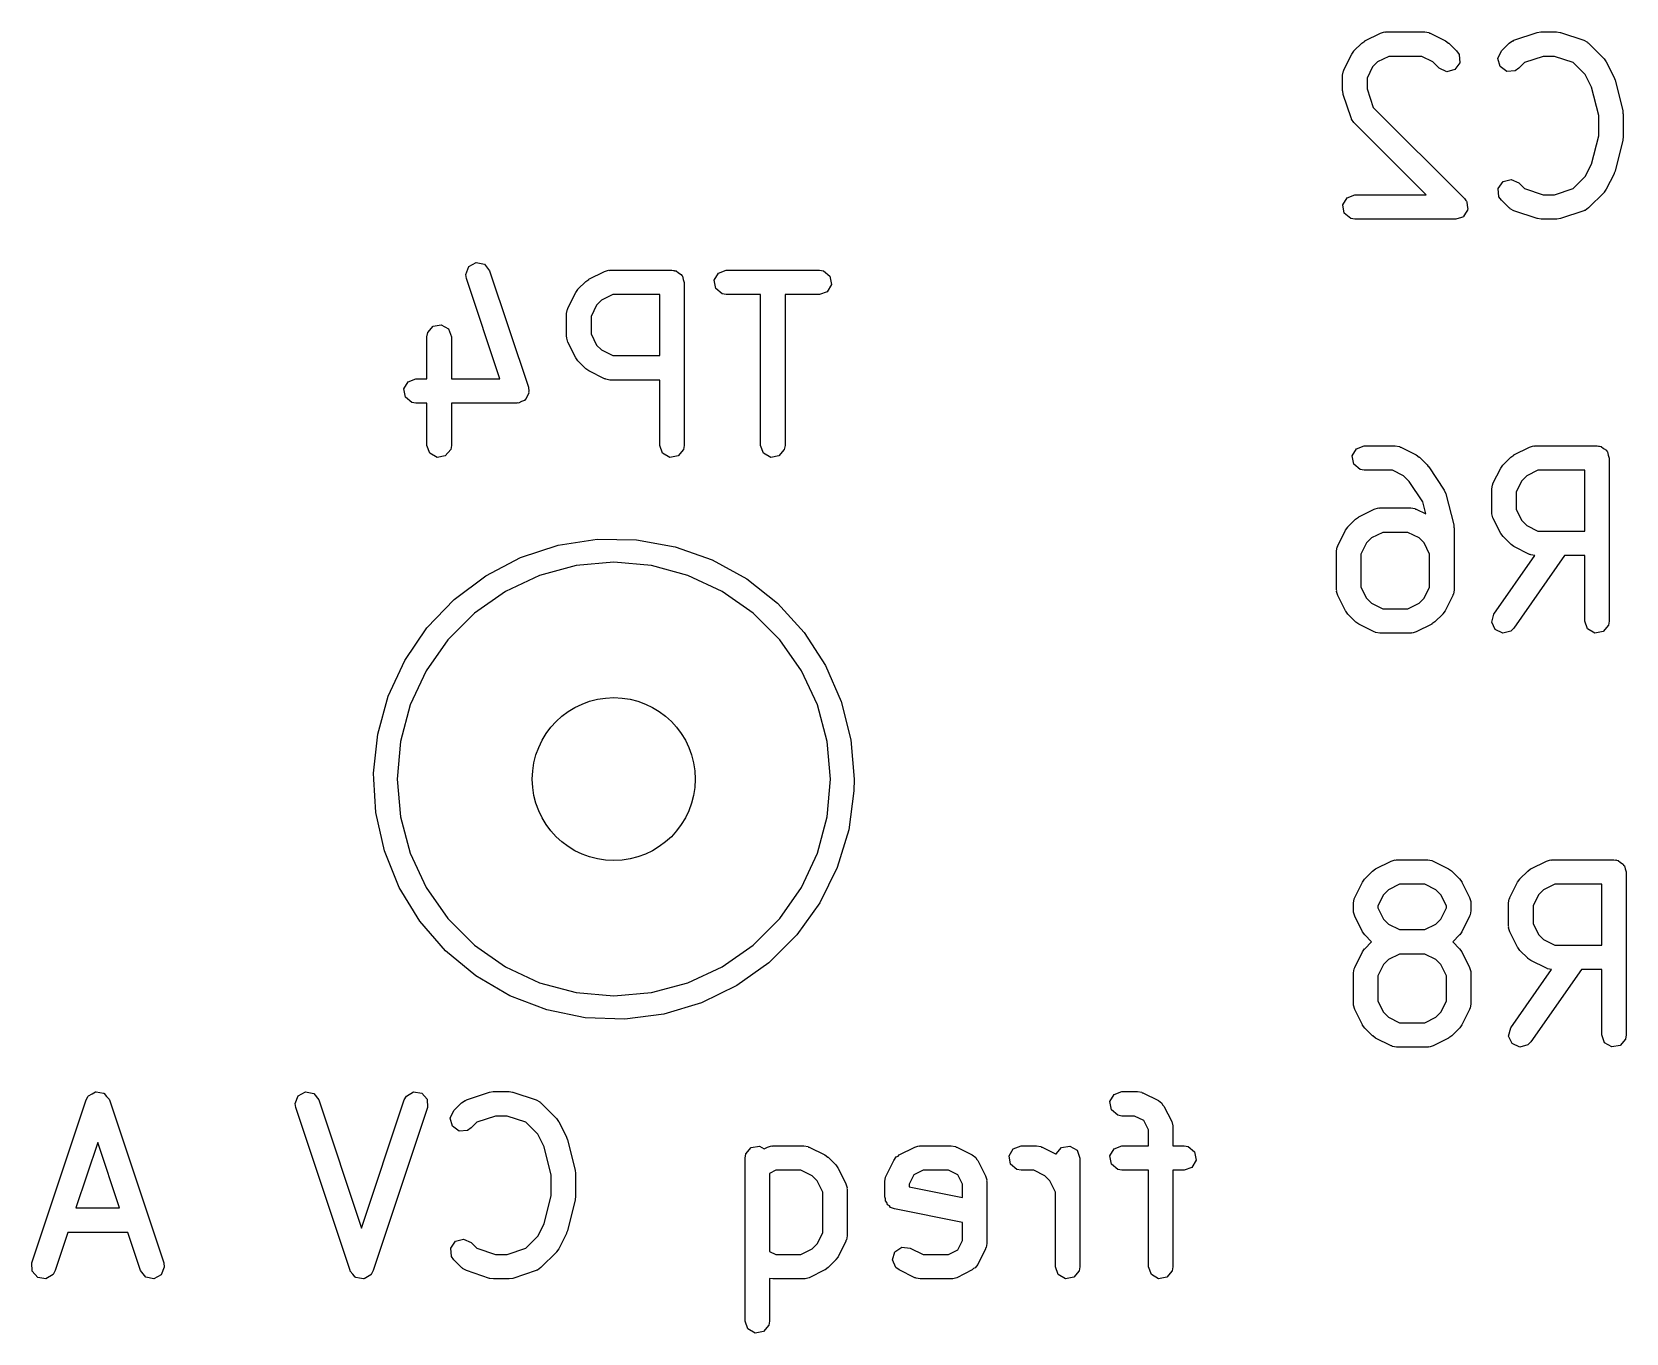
# Model space of a CAD drawing. Extents: x 62 to 228, y -146 to -46.
# Drawn here: x 86.6 to 96.38, y -54.83 to -46.85 of the extents above; entities that cross this region are included whole.
import ezdxf

# ---------------------------------------------------------------- set-up
doc = ezdxf.new("R2010")
doc.units = 0
doc.layers.add('BLACK', color=7, linetype='CONTINUOUS')

msp = doc.modelspace()

# ---------------------------------------------------------------- linework, layer by layer
at = {"layer": 'BLACK', "linetype": 'CONTINUOUS'}
for p, q in [((94.78, -46.9055), (94.8752, -46.8579)), ((94.8752, -46.8579), (94.9002, -46.8505)), ((94.9002, -46.8505), (94.9045, -46.8515)), ((94.9045, -46.8515), (94.9088, -46.85)), ((94.9088, -46.85), (95.1469, -46.85)), ((95.1469, -46.85), (95.1725, -46.8545)), ((95.1725, -46.8545), (95.1759, -46.8574)), ((95.1759, -46.8574), (95.1804, -46.8579)), ((95.1804, -46.8579), (95.2756, -46.9055)), ((95.6946, -46.9014), (95.8374, -46.8538)), ((95.8374, -46.8538), (95.8596, -46.8505)), ((95.8596, -46.8505), (95.8611, -46.85)), ((95.8611, -46.85), (95.9564, -46.85)), ((95.9564, -46.85), (95.9785, -46.8539)), ((95.9785, -46.8539), (95.9801, -46.8538)), ((95.9801, -46.8538), (96.123, -46.9014)), ((94.7129, -46.9672), (94.7605, -46.9196)), ((94.7605, -46.9196), (94.7789, -46.9067)), ((94.7789, -46.9067), (94.78, -46.9055)), ((95.2756, -46.9055), (95.2936, -46.9189)), ((95.2936, -46.9189), (95.2951, -46.9196)), ((95.2951, -46.9196), (95.3427, -46.9672)), ((95.6176, -46.9672), (95.6653, -46.9196)), ((95.6653, -46.9196), (95.6866, -46.9046)), ((95.6866, -46.9046), (95.6911, -46.9042)), ((95.6911, -46.9042), (95.6946, -46.9014)), ((96.123, -46.9014), (96.1459, -46.9139)), ((96.1459, -46.9139), (96.1482, -46.9177)), ((96.1482, -46.9177), (96.1523, -46.9196)), ((96.1523, -46.9196), (96.2475, -47.0148)), ((94.6512, -47.0819), (94.6988, -46.9867)), ((94.6988, -46.9867), (94.7122, -46.9687)), ((94.7122, -46.9687), (94.7129, -46.9672)), ((94.8579, -47.0342), (94.8275, -47.0646)), ((94.9265, -47), (94.8579, -47.0342)), ((95.1292, -47), (94.9265, -47)), ((95.1977, -47.0342), (95.1292, -47)), ((95.2367, -47.0733), (95.1977, -47.0342)), ((95.3622, -47.0396), (95.3327, -47.0817)), ((95.3427, -46.9672), (95.3577, -46.9885)), ((95.3577, -46.9885), (95.3622, -47.0396)), ((95.596, -47.0137), (95.6176, -46.9672)), ((95.6092, -47.0632), (95.596, -47.0137)), ((95.7588, -47.0382), (95.7237, -47.0733)), ((95.8733, -47), (95.7588, -47.0382)), ((95.9442, -47), (95.8733, -47)), ((96.0587, -47.0382), (95.9442, -47)), ((96.1328, -47.1123), (96.0587, -47.0382)), ((96.2475, -47.0148), (96.2604, -47.0332)), ((96.2604, -47.0332), (96.2616, -47.0343)), ((96.2616, -47.0343), (96.3092, -47.1295)), ((94.6433, -47.1155), (94.6478, -47.0898)), ((94.6433, -47.2107), (94.6433, -47.1155)), ((94.6478, -47.0898), (94.6507, -47.0864)), ((94.6507, -47.0864), (94.6512, -47.0819)), ((94.8275, -47.0646), (94.7933, -47.1332)), ((94.7933, -47.1332), (94.7933, -47.1985)), ((95.2832, -47.0949), (95.2367, -47.0733)), ((95.3327, -47.0817), (95.2832, -47.0949)), ((95.6513, -47.0927), (95.6092, -47.0632)), ((95.7024, -47.0882), (95.6513, -47.0927)), ((95.7237, -47.0733), (95.7024, -47.0882)), ((96.1713, -47.1893), (96.1328, -47.1123)), ((96.3092, -47.1295), (96.3129, -47.1419)), ((96.3129, -47.1419), (96.3149, -47.1449)), ((96.3149, -47.1449), (96.3625, -47.3354)), ((94.6438, -47.2122), (94.6433, -47.2107)), ((94.6471, -47.2344), (94.6438, -47.2122)), ((94.6948, -47.3773), (94.6471, -47.2344)), ((94.7933, -47.1985), (94.8315, -47.313)), ((96.2147, -47.3628), (96.1713, -47.1893)), ((94.8315, -47.313), (95.3904, -47.8719)), ((96.3625, -47.3354), (96.3635, -47.3503)), ((96.3635, -47.3503), (96.3647, -47.3536)), ((96.3647, -47.3536), (96.3647, -47.4964)), ((94.6975, -47.3808), (94.6948, -47.3773)), ((94.6979, -47.3852), (94.6975, -47.3808)), ((94.7129, -47.4066), (94.6979, -47.3852)), ((95.1563, -47.85), (94.7129, -47.4066)), ((96.2147, -47.4872), (96.2147, -47.3628)), ((96.1713, -47.6607), (96.2147, -47.4872)), ((96.3625, -47.5146), (96.3149, -47.7051)), ((96.3647, -47.4964), (96.3621, -47.5112)), ((96.3621, -47.5112), (96.3625, -47.5146)), ((96.0587, -47.8118), (96.1328, -47.7377)), ((96.1328, -47.7377), (96.1713, -47.6607)), ((96.3092, -47.7204), (96.2616, -47.8157)), ((96.3096, -47.7169), (96.3092, -47.7204)), ((96.3149, -47.7051), (96.3096, -47.7169)), ((95.5982, -47.8103), (95.6276, -47.7683)), ((95.6027, -47.8614), (95.5982, -47.8103)), ((95.6276, -47.7683), (95.6772, -47.755)), ((95.6772, -47.755), (95.7237, -47.7767)), ((95.7237, -47.7767), (95.7588, -47.8118)), ((95.7588, -47.8118), (95.8733, -47.85)), ((95.9442, -47.85), (96.0587, -47.8118)), ((96.2475, -47.8352), (96.1523, -47.9304)), ((96.2482, -47.8337), (96.2475, -47.8352)), ((96.2616, -47.8157), (96.2482, -47.8337)), ((94.6444, -47.912), (94.6701, -47.8675)), ((94.6533, -47.9625), (94.6444, -47.912)), ((94.6701, -47.8675), (94.7183, -47.85)), ((94.7183, -47.85), (95.1563, -47.85)), ((95.3904, -47.8719), (95.3998, -47.8854)), ((95.3998, -47.8854), (95.4023, -47.8875)), ((95.4023, -47.8875), (95.4026, -47.8895)), ((95.4026, -47.8895), (95.4053, -47.8933)), ((95.4053, -47.8933), (95.4073, -47.9158)), ((95.4073, -47.9158), (95.4112, -47.938)), ((95.4112, -47.938), (95.4095, -47.941)), ((95.4095, -47.941), (95.4098, -47.9444)), ((95.6176, -47.8828), (95.6027, -47.8614)), ((95.6653, -47.9304), (95.6176, -47.8828)), ((95.6693, -47.9323), (95.6653, -47.9304)), ((95.6717, -47.9361), (95.6693, -47.9323)), ((95.6946, -47.9485), (95.6717, -47.9361)), ((95.8733, -47.85), (95.9442, -47.85)), ((96.1523, -47.9304), (96.1309, -47.9453)), ((94.6926, -47.9955), (94.6533, -47.9625)), ((94.7183, -48), (94.6926, -47.9955)), ((95.3373, -48), (94.7183, -48)), ((95.3585, -47.9923), (95.3373, -48)), ((95.3804, -47.9864), (95.3585, -47.9923)), ((95.3823, -47.9836), (95.3804, -47.9864)), ((95.3855, -47.9824), (95.3823, -47.9836)), ((95.3968, -47.9629), (95.3855, -47.9824)), ((95.4098, -47.9444), (95.3968, -47.9629)), ((95.8374, -47.9961), (95.6946, -47.9485)), ((95.8391, -47.9961), (95.8374, -47.9961)), ((95.8611, -48), (95.8391, -47.9961)), ((95.9564, -48), (95.8611, -48)), ((95.9579, -47.9994), (95.9564, -48)), ((95.9801, -47.9961), (95.9579, -47.9994)), ((96.123, -47.9485), (95.9801, -47.9961)), ((96.1265, -47.9457), (96.123, -47.9485)), ((96.1309, -47.9453), (96.1265, -47.9457)), ((89.2617, -48.3377), (89.2806, -48.29)), ((89.2806, -48.29), (89.3257, -48.2656)), ((89.3257, -48.2656), (89.3759, -48.2759)), ((89.3759, -48.2759), (89.4078, -48.316)), ((89.4078, -48.316), (89.6459, -49.0303)), ((90.0174, -48.3679), (90.1126, -48.3203)), ((90.1126, -48.3203), (90.1376, -48.3129)), ((90.1376, -48.3129), (90.142, -48.3139)), ((90.142, -48.3139), (90.1462, -48.3124)), ((90.1462, -48.3124), (90.5271, -48.3124)), ((90.5271, -48.3124), (90.5369, -48.3141)), ((90.5369, -48.3141), (90.5402, -48.3135)), ((90.5402, -48.3135), (90.5431, -48.3152)), ((90.5431, -48.3152), (90.5528, -48.3169)), ((90.5528, -48.3169), (90.5677, -48.3294)), ((90.5677, -48.3294), (90.5846, -48.3392)), ((90.7866, -48.3744), (90.8123, -48.3299)), ((90.8123, -48.3299), (90.8605, -48.3124)), ((90.8605, -48.3124), (91.4319, -48.3124)), ((91.4319, -48.3124), (91.4576, -48.3169)), ((91.4576, -48.3169), (91.4969, -48.3499)), ((89.2655, -48.3635), (89.2617, -48.3377)), ((89.4707, -48.979), (89.2655, -48.3635)), ((89.9363, -48.4491), (89.9496, -48.4311)), ((89.9496, -48.4311), (89.9503, -48.4296)), ((89.9503, -48.4296), (89.9979, -48.382)), ((89.9979, -48.382), (90.0163, -48.3691)), ((90.0163, -48.3691), (90.0174, -48.3679)), ((90.5846, -48.3392), (90.5869, -48.3455)), ((90.5869, -48.3455), (90.5921, -48.3499)), ((90.5921, -48.3499), (90.5955, -48.3691)), ((90.5955, -48.3691), (90.6021, -48.3874)), ((90.6021, -48.3874), (90.6021, -49.3874)), ((90.7955, -48.4249), (90.7866, -48.3744)), ((90.8348, -48.4579), (90.7955, -48.4249)), ((91.5058, -48.4004), (91.4801, -48.4448)), ((91.4969, -48.3499), (91.5058, -48.4004)), ((89.8886, -48.5443), (89.9363, -48.4491)), ((90.065, -48.527), (90.0307, -48.5956)), ((90.0954, -48.4966), (90.065, -48.527)), ((90.1639, -48.4624), (90.0954, -48.4966)), ((90.4521, -48.4624), (90.1639, -48.4624)), ((90.4521, -48.8362), (90.4521, -48.4624)), ((90.8605, -48.4624), (90.8348, -48.4579)), ((91.0712, -48.4624), (90.8605, -48.4624)), ((91.0712, -49.3874), (91.0712, -48.4624)), ((91.4319, -48.4624), (91.2212, -48.4624)), ((91.2212, -48.4624), (91.2212, -49.3874)), ((91.4801, -48.4448), (91.4319, -48.4624)), ((89.8807, -48.5779), (89.8852, -48.5522)), ((89.8807, -48.7207), (89.8807, -48.5779)), ((89.8852, -48.5522), (89.8881, -48.5488)), ((89.8881, -48.5488), (89.8886, -48.5443)), ((90.0307, -48.5956), (90.0307, -48.703)), ((89.0236, -48.7207), (89.0281, -48.6951)), ((89.0236, -48.979), (89.0236, -48.7207)), ((89.0281, -48.6951), (89.0611, -48.6558)), ((89.0611, -48.6558), (89.1116, -48.6469)), ((89.1116, -48.6469), (89.156, -48.6725)), ((89.156, -48.6725), (89.1736, -48.7207)), ((89.1736, -48.7207), (89.1736, -48.979)), ((89.8822, -48.7249), (89.8807, -48.7207)), ((89.8812, -48.7293), (89.8822, -48.7249)), ((90.0307, -48.703), (90.065, -48.7715)), ((89.8886, -48.7543), (89.8812, -48.7293)), ((89.9363, -48.8495), (89.8886, -48.7543)), ((90.065, -48.7715), (90.0954, -48.8019)), ((90.0954, -48.8019), (90.1639, -48.8362)), ((89.9374, -48.8506), (89.9363, -48.8495)), ((89.9503, -48.869), (89.9374, -48.8506)), ((89.9979, -48.9166), (89.9503, -48.869)), ((89.9994, -48.9173), (89.9979, -48.9166)), ((90.0174, -48.9307), (89.9994, -48.9173)), ((90.1639, -48.8362), (90.4521, -48.8362)), ((88.8819, -49.041), (88.9075, -48.9966)), ((88.9075, -48.9966), (88.9557, -48.979)), ((88.9557, -48.979), (89.0236, -48.979)), ((89.1736, -48.979), (89.4707, -48.979)), ((90.1126, -48.9783), (90.0174, -48.9307)), ((90.1171, -48.9788), (90.1126, -48.9783)), ((90.1205, -48.9817), (90.1171, -48.9788)), ((90.1462, -48.9862), (90.1205, -48.9817)), ((90.4521, -48.9862), (90.1462, -48.9862)), ((90.4521, -49.3874), (90.4521, -48.9862)), ((88.8908, -49.0915), (88.8819, -49.041)), ((88.9301, -49.1245), (88.8908, -49.0915)), ((89.623, -49.1115), (89.6037, -49.1185)), ((89.6258, -49.1065), (89.623, -49.1115)), ((89.6309, -49.1038), (89.6258, -49.1065)), ((89.6384, -49.0848), (89.6309, -49.1038)), ((89.6486, -49.0671), (89.6384, -49.0848)), ((89.6459, -49.0303), (89.6497, -49.0561)), ((89.6497, -49.0561), (89.6476, -49.0614)), ((89.6476, -49.0614), (89.6486, -49.0671)), ((88.9557, -49.129), (88.9301, -49.1245)), ((89.0236, -49.129), (88.9557, -49.129)), ((89.0236, -49.3874), (89.0236, -49.129)), ((89.5748, -49.129), (89.1736, -49.129)), ((89.1736, -49.129), (89.1736, -49.3874)), ((89.5801, -49.1271), (89.5748, -49.129)), ((89.5858, -49.1282), (89.5801, -49.1271)), ((89.6037, -49.1185), (89.5858, -49.1282)), ((89.0411, -49.4356), (89.0236, -49.3874)), ((89.1736, -49.3874), (89.169, -49.413)), ((90.4697, -49.4356), (90.4521, -49.3874)), ((90.6021, -49.3874), (90.5976, -49.413)), ((91.0887, -49.4356), (91.0712, -49.3874)), ((91.2212, -49.3874), (91.2167, -49.413)), ((94.7022, -49.452), (94.7278, -49.4075)), ((94.7278, -49.4075), (94.776, -49.39)), ((94.776, -49.39), (94.9665, -49.39)), ((94.9665, -49.39), (94.9922, -49.3945)), ((94.9922, -49.3945), (94.9956, -49.3974)), ((94.9956, -49.3974), (95, -49.3979)), ((95, -49.3979), (95.0953, -49.4455)), ((95.6949, -49.4455), (95.7901, -49.3979)), ((95.7901, -49.3979), (95.8151, -49.3905)), ((95.8151, -49.3905), (95.8194, -49.3915)), ((95.8194, -49.3915), (95.8236, -49.39)), ((95.8236, -49.39), (96.2046, -49.39)), ((96.2046, -49.39), (96.2143, -49.3917)), ((96.2143, -49.3917), (96.2176, -49.3911)), ((96.2176, -49.3911), (96.2205, -49.3928)), ((96.2205, -49.3928), (96.2302, -49.3945)), ((96.2302, -49.3945), (96.2452, -49.407)), ((96.2452, -49.407), (96.262, -49.4168)), ((89.0855, -49.4612), (89.0411, -49.4356)), ((89.1361, -49.4523), (89.0855, -49.4612)), ((89.169, -49.413), (89.1361, -49.4523)), ((90.5141, -49.4612), (90.4697, -49.4356)), ((90.5646, -49.4523), (90.5141, -49.4612)), ((90.5976, -49.413), (90.5646, -49.4523)), ((91.1332, -49.4612), (91.0887, -49.4356)), ((91.1837, -49.4523), (91.1332, -49.4612)), ((91.2167, -49.413), (91.1837, -49.4523)), ((94.7111, -49.5025), (94.7022, -49.452)), ((94.7504, -49.5355), (94.7111, -49.5025)), ((95.0953, -49.4455), (95.1133, -49.4589)), ((95.1133, -49.4589), (95.1148, -49.4596)), ((95.1148, -49.4596), (95.1624, -49.5072)), ((95.1624, -49.5072), (95.1689, -49.5165)), ((95.6271, -49.5087), (95.6278, -49.5072)), ((95.6278, -49.5072), (95.6754, -49.4596)), ((95.6754, -49.4596), (95.6937, -49.4467)), ((95.6937, -49.4467), (95.6949, -49.4455)), ((96.262, -49.4168), (96.2644, -49.4231)), ((96.2644, -49.4231), (96.2695, -49.4275)), ((96.2695, -49.4275), (96.2729, -49.4467)), ((96.2729, -49.4467), (96.2796, -49.465)), ((96.2796, -49.465), (96.2796, -50.465)), ((94.776, -49.54), (94.7504, -49.5355)), ((94.9488, -49.54), (94.776, -49.54)), ((95.0173, -49.5742), (94.9488, -49.54)), ((95.0511, -49.608), (95.0173, -49.5742)), ((95.1689, -49.5165), (95.1718, -49.5186)), ((95.1718, -49.5186), (95.267, -49.6615)), ((95.5661, -49.6219), (95.6137, -49.5267)), ((95.6137, -49.5267), (95.6271, -49.5087)), ((95.7424, -49.6046), (95.7082, -49.6732)), ((95.7728, -49.5742), (95.7424, -49.6046)), ((95.8413, -49.54), (95.7728, -49.5742)), ((96.1296, -49.54), (95.8413, -49.54)), ((96.1296, -49.9138), (96.1296, -49.54)), ((95.135, -49.7339), (95.0511, -49.608)), ((95.267, -49.6615), (95.2771, -49.6845)), ((95.2771, -49.6845), (95.2774, -49.6849)), ((95.2774, -49.6849), (95.325, -49.8754)), ((95.5582, -49.6555), (95.5627, -49.6298)), ((95.5582, -49.7983), (95.5582, -49.6555)), ((95.5627, -49.6298), (95.5656, -49.6264)), ((95.5656, -49.6264), (95.5661, -49.6219)), ((95.7082, -49.6732), (95.7082, -49.7806)), ((94.7425, -49.8265), (94.8377, -49.7789)), ((94.8377, -49.7789), (94.8627, -49.7714)), ((94.8627, -49.7714), (94.867, -49.7725)), ((94.867, -49.7725), (94.8713, -49.7709)), ((94.8713, -49.7709), (95.0617, -49.7709)), ((95.0617, -49.7709), (95.0874, -49.7755)), ((95.0874, -49.7755), (95.0908, -49.7783)), ((95.0908, -49.7783), (95.0953, -49.7789)), ((95.0953, -49.7789), (95.1535, -49.808)), ((95.1535, -49.808), (95.135, -49.7339)), ((95.5597, -49.8025), (95.5582, -49.7983)), ((95.7082, -49.7806), (95.7424, -49.8491)), ((94.6613, -49.9076), (94.6747, -49.8896)), ((94.6747, -49.8896), (94.6754, -49.8881)), ((94.6754, -49.8881), (94.723, -49.8405)), ((94.723, -49.8405), (94.7414, -49.8277)), ((94.7414, -49.8277), (94.7425, -49.8265)), ((95.325, -49.8754), (95.326, -49.8903)), ((95.326, -49.8903), (95.3272, -49.8936)), ((95.3272, -49.8936), (95.3272, -50.2745)), ((95.5587, -49.8069), (95.5597, -49.8025)), ((95.5661, -49.8319), (95.5587, -49.8069)), ((95.6137, -49.9271), (95.5661, -49.8319)), ((95.7424, -49.8491), (95.7728, -49.8795)), ((95.7728, -49.8795), (95.8413, -49.9138)), ((89.8282, -50.0002), (90.0671, -49.9636)), ((90.0671, -49.9636), (90.3088, -49.9665)), ((90.3088, -49.9665), (90.5468, -50.0089)), ((94.6137, -50.0029), (94.6613, -49.9076)), ((94.79, -49.9856), (94.7558, -50.0541)), ((94.8204, -49.9552), (94.79, -49.9856)), ((94.889, -49.9209), (94.8204, -49.9552)), ((95.044, -49.9209), (94.889, -49.9209)), ((95.1125, -49.9552), (95.044, -49.9209)), ((95.143, -49.9856), (95.1125, -49.9552)), ((95.1772, -50.0541), (95.143, -49.9856)), ((95.6149, -49.9282), (95.6137, -49.9271)), ((95.6278, -49.9466), (95.6149, -49.9282)), ((95.6754, -49.9942), (95.6278, -49.9466)), ((95.6769, -49.9949), (95.6754, -49.9942)), ((95.6949, -50.0083), (95.6769, -49.9949)), ((95.8413, -49.9138), (96.1296, -49.9138)), ((89.384, -50.1869), (89.5984, -50.0753)), ((89.5984, -50.0753), (89.8282, -50.0002)), ((90.5468, -50.0089), (90.7746, -50.0896)), ((90.7746, -50.0896), (90.9863, -50.2064)), ((94.6058, -50.0364), (94.6103, -50.0108)), ((94.6058, -50.2745), (94.6058, -50.0364)), ((94.6103, -50.0108), (94.6132, -50.0073)), ((94.6132, -50.0073), (94.6137, -50.0029)), ((94.7558, -50.0541), (94.7558, -50.2568)), ((95.1772, -50.2568), (95.1772, -50.0541)), ((95.5717, -50.422), (95.8226, -50.0636)), ((96.0055, -50.0638), (95.6946, -50.508)), ((95.7901, -50.0559), (95.6949, -50.0083)), ((95.7946, -50.0564), (95.7901, -50.0559)), ((95.798, -50.0593), (95.7946, -50.0564)), ((95.8226, -50.0636), (95.798, -50.0593)), ((96.1296, -50.0638), (96.0055, -50.0638)), ((96.1296, -50.465), (96.1296, -50.0638)), ((89.1907, -50.332), (89.384, -50.1869)), ((89.7151, -50.1852), (89.505, -50.2831)), ((89.939, -50.1251), (89.7151, -50.1852)), ((90.17, -50.1049), (89.939, -50.1251)), ((90.401, -50.1251), (90.17, -50.1049)), ((90.6249, -50.1852), (90.401, -50.1251)), ((90.835, -50.2831), (90.6249, -50.1852)), ((89.505, -50.2831), (89.3151, -50.4161)), ((91.0249, -50.4161), (90.835, -50.2831)), ((90.9863, -50.2064), (91.1759, -50.3563)), ((94.6073, -50.2787), (94.6058, -50.2745)), ((94.6063, -50.2831), (94.6073, -50.2787)), ((94.6137, -50.308), (94.6063, -50.2831)), ((94.7558, -50.2568), (94.79, -50.3253)), ((95.143, -50.3253), (95.1772, -50.2568)), ((95.3272, -50.2745), (95.3227, -50.3002)), ((89.0237, -50.5068), (89.1907, -50.332)), ((91.1759, -50.3563), (91.3386, -50.535)), ((94.6613, -50.4033), (94.6137, -50.308)), ((94.79, -50.3253), (94.8204, -50.3557)), ((94.8204, -50.3557), (94.889, -50.39)), ((95.044, -50.39), (95.1125, -50.3557)), ((95.1125, -50.3557), (95.143, -50.3253)), ((95.3193, -50.308), (95.2717, -50.4033)), ((95.3198, -50.3036), (95.3193, -50.308)), ((95.3227, -50.3002), (95.3198, -50.3036)), ((89.3151, -50.4161), (89.1511, -50.5801)), ((91.1889, -50.5801), (91.0249, -50.4161)), ((94.6625, -50.4044), (94.6613, -50.4033)), ((94.6754, -50.4228), (94.6625, -50.4044)), ((94.723, -50.4704), (94.6754, -50.4228)), ((94.7245, -50.4711), (94.723, -50.4704)), ((94.7425, -50.4844), (94.7245, -50.4711)), ((94.8377, -50.5321), (94.7425, -50.4844)), ((94.889, -50.39), (95.044, -50.39)), ((95.1905, -50.4844), (95.0953, -50.5321)), ((95.1916, -50.4833), (95.1905, -50.4844)), ((95.21, -50.4704), (95.1916, -50.4833)), ((95.2576, -50.4228), (95.21, -50.4704)), ((95.2583, -50.4213), (95.2576, -50.4228)), ((95.2717, -50.4033), (95.2583, -50.4213)), ((95.5585, -50.4715), (95.5717, -50.422)), ((95.5801, -50.518), (95.5585, -50.4715)), ((96.1471, -50.5132), (96.1296, -50.465)), ((96.2796, -50.465), (96.2751, -50.4906)), ((88.8875, -50.7064), (89.0237, -50.5068)), ((89.1511, -50.5801), (89.0181, -50.77)), ((91.3219, -50.77), (91.1889, -50.5801)), ((91.3386, -50.535), (91.4699, -50.738)), ((94.8422, -50.5326), (94.8377, -50.5321)), ((94.8456, -50.5355), (94.8422, -50.5326)), ((94.8713, -50.54), (94.8456, -50.5355)), ((95.0617, -50.54), (94.8713, -50.54)), ((95.066, -50.5384), (95.0617, -50.54)), ((95.0703, -50.5395), (95.066, -50.5384)), ((95.0953, -50.5321), (95.0703, -50.5395)), ((95.6266, -50.5397), (95.5801, -50.518)), ((95.6762, -50.5264), (95.6266, -50.5397)), ((95.6946, -50.508), (95.6762, -50.5264)), ((96.1916, -50.5388), (96.1471, -50.5132)), ((96.2421, -50.5299), (96.1916, -50.5388)), ((96.2751, -50.4906), (96.2421, -50.5299)), ((88.7857, -50.9257), (88.8875, -50.7064)), ((89.0181, -50.77), (88.9202, -50.9801)), ((91.4198, -50.9801), (91.3219, -50.77)), ((91.4699, -50.738), (91.5663, -50.9597)), ((88.7211, -51.1586), (88.7857, -50.9257)), ((91.5663, -50.9597), (91.6252, -51.1941)), ((88.9202, -50.9801), (88.8601, -51.204)), ((91.4799, -51.204), (91.4198, -50.9801)), ((88.6954, -51.399), (88.7211, -51.1586)), ((88.8601, -51.204), (88.8399, -51.435)), ((91.5001, -51.435), (91.4799, -51.204)), ((91.6252, -51.1941), (91.645, -51.435)), ((88.6975, -51.435), (88.6954, -51.399)), ((88.7094, -51.6403), (88.6975, -51.435)), ((88.8399, -51.435), (88.8601, -51.666)), ((91.4799, -51.666), (91.5001, -51.435)), ((91.645, -51.435), (91.6432, -51.5071)), ((91.6432, -51.5071), (91.6117, -51.7467)), ((88.7625, -51.8761), (88.7094, -51.6403)), ((88.8601, -51.666), (88.9202, -51.8899)), ((91.4198, -51.8899), (91.4799, -51.666)), ((91.6117, -51.7467), (91.5414, -51.978)), ((88.8534, -52.1), (88.7625, -51.8761)), ((88.9202, -51.8899), (89.0181, -52.1)), ((91.3219, -52.1), (91.4198, -51.8899)), ((94.846, -51.9855), (94.9412, -51.9379)), ((94.9412, -51.9379), (94.9662, -51.9305)), ((94.9662, -51.9305), (94.9705, -51.9315)), ((94.9705, -51.9315), (94.9748, -51.93)), ((94.9748, -51.93), (95.1652, -51.93)), ((95.1652, -51.93), (95.1909, -51.9345)), ((95.1909, -51.9345), (95.1943, -51.9374)), ((95.1943, -51.9374), (95.1988, -51.9379)), ((95.1988, -51.9379), (95.294, -51.9855)), ((95.7984, -51.9855), (95.8936, -51.9379)), ((95.8936, -51.9379), (95.9186, -51.9305)), ((95.9186, -51.9305), (95.9229, -51.9315)), ((95.9229, -51.9315), (95.9271, -51.93)), ((95.9271, -51.93), (96.3081, -51.93)), ((96.3081, -51.93), (96.3178, -51.9317)), ((96.3178, -51.9317), (96.3211, -51.9311)), ((96.3211, -51.9311), (96.324, -51.9328)), ((96.324, -51.9328), (96.3337, -51.9345)), ((96.3337, -51.9345), (96.3487, -51.947)), ((96.3487, -51.947), (96.3655, -51.9568)), ((91.5414, -51.978), (91.4343, -52.1947)), ((94.7648, -52.0667), (94.7782, -52.0487)), ((94.7782, -52.0487), (94.7789, -52.0472)), ((94.7789, -52.0472), (94.8265, -51.9996)), ((94.8265, -51.9996), (94.8449, -51.9867)), ((94.8449, -51.9867), (94.846, -51.9855)), ((95.294, -51.9855), (95.312, -51.9989)), ((95.312, -51.9989), (95.3135, -51.9996)), ((95.3135, -51.9996), (95.3611, -52.0472)), ((95.3611, -52.0472), (95.374, -52.0656)), ((95.7172, -52.0667), (95.7306, -52.0487)), ((95.7306, -52.0487), (95.7313, -52.0472)), ((95.7313, -52.0472), (95.7789, -51.9996)), ((95.7789, -51.9996), (95.7972, -51.9867)), ((95.7972, -51.9867), (95.7984, -51.9855)), ((96.3655, -51.9568), (96.3679, -51.9631)), ((96.3679, -51.9631), (96.373, -51.9675)), ((96.373, -51.9675), (96.3764, -51.9867)), ((96.3764, -51.9867), (96.3831, -52.005)), ((96.3831, -52.005), (96.3831, -53.005)), ((88.9797, -52.3061), (88.8534, -52.1)), ((89.0181, -52.1), (89.1511, -52.2899)), ((91.1889, -52.2899), (91.3219, -52.1)), ((94.7172, -52.1619), (94.7648, -52.0667)), ((94.8935, -52.1446), (94.8593, -52.2132)), ((94.9239, -52.1142), (94.8935, -52.1446)), ((94.9925, -52.08), (94.9239, -52.1142)), ((95.1475, -52.08), (94.9925, -52.08)), ((95.216, -52.1142), (95.1475, -52.08)), ((95.2465, -52.1446), (95.216, -52.1142)), ((95.2807, -52.2132), (95.2465, -52.1446)), ((95.374, -52.0656), (95.3752, -52.0667)), ((95.3752, -52.0667), (95.4228, -52.1619)), ((95.6696, -52.1619), (95.7172, -52.0667)), ((95.8459, -52.1446), (95.8117, -52.2132)), ((95.8763, -52.1142), (95.8459, -52.1446)), ((95.9448, -52.08), (95.8763, -52.1142)), ((96.2331, -52.08), (95.9448, -52.08)), ((96.2331, -52.4538), (96.2331, -52.08)), ((91.4343, -52.1947), (91.2933, -52.391)), ((94.7093, -52.1955), (94.7138, -52.1698)), ((94.7093, -52.2431), (94.7093, -52.1955)), ((94.7108, -52.2473), (94.7093, -52.2431)), ((94.7098, -52.2516), (94.7108, -52.2473)), ((94.7138, -52.1698), (94.7167, -52.1664)), ((94.7167, -52.1664), (94.7172, -52.1619)), ((94.8593, -52.2132), (94.8593, -52.2254)), ((94.8593, -52.2254), (94.8935, -52.2939)), ((95.2465, -52.2939), (95.2807, -52.2254)), ((95.2807, -52.2254), (95.2807, -52.2132)), ((95.4228, -52.1619), (95.4302, -52.1869)), ((95.4307, -52.2431), (95.4262, -52.2687)), ((95.4302, -52.1869), (95.4292, -52.1912)), ((95.4292, -52.1912), (95.4307, -52.1955)), ((95.4307, -52.1955), (95.4307, -52.2431)), ((95.6617, -52.1955), (95.6662, -52.1698)), ((95.6617, -52.3383), (95.6617, -52.1955)), ((95.6662, -52.1698), (95.6691, -52.1664)), ((95.6691, -52.1664), (95.6696, -52.1619)), ((95.8117, -52.2132), (95.8117, -52.3206)), ((89.138, -52.4888), (88.9797, -52.3061)), ((89.1511, -52.2899), (89.3151, -52.4539)), ((91.0249, -52.4539), (91.1889, -52.2899)), ((94.7172, -52.2766), (94.7098, -52.2516)), ((94.7648, -52.3719), (94.7172, -52.2766)), ((94.8935, -52.2939), (94.9239, -52.3243)), ((94.9239, -52.3243), (94.9925, -52.3586)), ((95.1475, -52.3586), (95.216, -52.3243)), ((95.216, -52.3243), (95.2465, -52.2939)), ((95.4228, -52.2766), (95.3752, -52.3719)), ((95.4233, -52.2722), (95.4228, -52.2766)), ((95.4262, -52.2687), (95.4233, -52.2722)), ((95.6632, -52.3425), (95.6617, -52.3383)), ((95.6622, -52.3469), (95.6632, -52.3425)), ((95.8117, -52.3206), (95.8459, -52.3891)), ((91.2933, -52.391), (91.1221, -52.5616)), ((94.766, -52.373), (94.7648, -52.3719)), ((94.7789, -52.3913), (94.766, -52.373)), ((94.8211, -52.4336), (94.7789, -52.3913)), ((94.7789, -52.4758), (94.8211, -52.4336)), ((94.9925, -52.3586), (95.1475, -52.3586)), ((95.3611, -52.3913), (95.3189, -52.4336)), ((95.3189, -52.4336), (95.3611, -52.4758)), ((95.3618, -52.3899), (95.3611, -52.3913)), ((95.3752, -52.3719), (95.3618, -52.3899)), ((95.6696, -52.3719), (95.6622, -52.3469)), ((95.7172, -52.4671), (95.6696, -52.3719)), ((95.8459, -52.3891), (95.8763, -52.4195)), ((95.8763, -52.4195), (95.9448, -52.4538)), ((89.324, -52.6432), (89.138, -52.4888)), ((89.3151, -52.4539), (89.505, -52.5869)), ((90.835, -52.5869), (91.0249, -52.4539)), ((94.7172, -52.5905), (94.7648, -52.4952)), ((94.7648, -52.4952), (94.7782, -52.4772)), ((94.7782, -52.4772), (94.7789, -52.4758)), ((94.9925, -52.5086), (94.9239, -52.5428)), ((95.1475, -52.5086), (94.9925, -52.5086)), ((95.216, -52.5428), (95.1475, -52.5086)), ((95.3611, -52.4758), (95.374, -52.4941)), ((95.374, -52.4941), (95.3752, -52.4952)), ((95.3752, -52.4952), (95.4228, -52.5905)), ((95.7184, -52.4682), (95.7172, -52.4671)), ((95.7313, -52.4866), (95.7184, -52.4682)), ((95.7789, -52.5342), (95.7313, -52.4866)), ((95.7804, -52.5349), (95.7789, -52.5342)), ((95.7984, -52.5483), (95.7804, -52.5349)), ((95.9448, -52.4538), (96.2331, -52.4538)), ((89.505, -52.5869), (89.7151, -52.6848)), ((90.6249, -52.6848), (90.835, -52.5869)), ((91.1221, -52.5616), (90.9253, -52.702)), ((94.7093, -52.624), (94.7138, -52.5984)), ((94.7093, -52.8145), (94.7093, -52.624)), ((94.7138, -52.5984), (94.7167, -52.5949)), ((94.7167, -52.5949), (94.7172, -52.5905)), ((94.8935, -52.5732), (94.8593, -52.6417)), ((94.9239, -52.5428), (94.8935, -52.5732)), ((95.2465, -52.5732), (95.216, -52.5428)), ((95.2807, -52.6417), (95.2465, -52.5732)), ((95.4228, -52.5905), (95.4302, -52.6155)), ((95.4302, -52.6155), (95.4292, -52.6198)), ((95.4292, -52.6198), (95.4307, -52.624)), ((95.4307, -52.624), (95.4307, -52.8145)), ((95.6752, -52.962), (95.9261, -52.6036)), ((96.109, -52.6038), (95.7981, -53.048)), ((95.8936, -52.5959), (95.7984, -52.5483)), ((95.8981, -52.5964), (95.8936, -52.5959)), ((95.9015, -52.5993), (95.8981, -52.5964)), ((95.9261, -52.6036), (95.9015, -52.5993)), ((96.2331, -52.6038), (96.109, -52.6038)), ((96.2331, -53.005), (96.2331, -52.6038)), ((89.5327, -52.7652), (89.324, -52.6432)), ((89.7151, -52.6848), (89.939, -52.7449)), ((90.401, -52.7449), (90.6249, -52.6848)), ((90.9253, -52.702), (90.7082, -52.8083)), ((94.8593, -52.6417), (94.8593, -52.7968)), ((95.2807, -52.7968), (95.2807, -52.6417)), ((89.7585, -52.8514), (89.5327, -52.7652)), ((89.939, -52.7449), (90.17, -52.7651)), ((90.17, -52.7651), (90.401, -52.7449)), ((90.7082, -52.8083), (90.4767, -52.8778)), ((94.7108, -52.8187), (94.7093, -52.8145)), ((94.7098, -52.8231), (94.7108, -52.8187)), ((94.7172, -52.848), (94.7098, -52.8231)), ((94.8593, -52.7968), (94.8935, -52.8653)), ((95.2465, -52.8653), (95.2807, -52.7968)), ((95.4307, -52.8145), (95.4262, -52.8402)), ((89.9954, -52.8996), (89.7585, -52.8514)), ((90.2369, -52.9085), (89.9954, -52.8996)), ((90.4767, -52.8778), (90.2369, -52.9085)), ((94.7648, -52.9433), (94.7172, -52.848)), ((94.8935, -52.8653), (94.9239, -52.8957)), ((94.9239, -52.8957), (94.9925, -52.93)), ((94.9925, -52.93), (95.1475, -52.93)), ((95.1475, -52.93), (95.216, -52.8957)), ((95.216, -52.8957), (95.2465, -52.8653)), ((95.4228, -52.848), (95.3752, -52.9433)), ((95.4233, -52.8436), (95.4228, -52.848)), ((95.4262, -52.8402), (95.4233, -52.8436)), ((94.766, -52.9444), (94.7648, -52.9433)), ((94.7789, -52.9628), (94.766, -52.9444)), ((94.8265, -53.0104), (94.7789, -52.9628)), ((94.828, -53.0111), (94.8265, -53.0104)), ((94.846, -53.0244), (94.828, -53.0111)), ((94.9412, -53.0721), (94.846, -53.0244)), ((95.294, -53.0244), (95.1988, -53.0721)), ((95.2951, -53.0233), (95.294, -53.0244)), ((95.3135, -53.0104), (95.2951, -53.0233)), ((95.3611, -52.9628), (95.3135, -53.0104)), ((95.3618, -52.9613), (95.3611, -52.9628)), ((95.3752, -52.9433), (95.3618, -52.9613)), ((95.662, -53.0115), (95.6752, -52.962)), ((95.6836, -53.058), (95.662, -53.0115)), ((96.2506, -53.0532), (96.2331, -53.005)), ((96.3786, -53.0306), (96.3456, -53.0699)), ((96.3831, -53.005), (96.3786, -53.0306)), ((94.9457, -53.0726), (94.9412, -53.0721)), ((94.9491, -53.0755), (94.9457, -53.0726)), ((94.9748, -53.08), (94.9491, -53.0755)), ((95.1652, -53.08), (94.9748, -53.08)), ((95.1695, -53.0784), (95.1652, -53.08)), ((95.1738, -53.0795), (95.1695, -53.0784)), ((95.1988, -53.0721), (95.1738, -53.0795)), ((95.7301, -53.0797), (95.6836, -53.058)), ((95.7797, -53.0664), (95.7301, -53.0797)), ((95.7981, -53.048), (95.7797, -53.0664)), ((96.2951, -53.0788), (96.2506, -53.0532)), ((96.3456, -53.0699), (96.2951, -53.0788)), ((86.5988, -54.4037), (86.9322, -53.4037)), ((86.9322, -53.4037), (86.9446, -53.3808)), ((86.9446, -53.3808), (86.9464, -53.3796)), ((86.9464, -53.3796), (86.9472, -53.3776)), ((86.9472, -53.3776), (86.9681, -53.3663)), ((86.9681, -53.3663), (86.9883, -53.3539)), ((86.9883, -53.3539), (86.9904, -53.3542)), ((86.9904, -53.3542), (86.9923, -53.3532)), ((86.9923, -53.3532), (87.0156, -53.3579)), ((87.0156, -53.3579), (87.039, -53.3614)), ((87.039, -53.3614), (87.0405, -53.363)), ((87.0405, -53.363), (87.0426, -53.3635)), ((87.0426, -53.3635), (87.0573, -53.3821)), ((87.0573, -53.3821), (87.0731, -53.3998)), ((87.0731, -53.3998), (87.0731, -53.402)), ((87.0731, -53.402), (87.0745, -53.4037)), ((87.0745, -53.4037), (87.4078, -54.4037)), ((88.2141, -53.4253), (88.2329, -53.3776)), ((88.2329, -53.3776), (88.278, -53.3532)), ((88.278, -53.3532), (88.3283, -53.3635)), ((88.3283, -53.3635), (88.3602, -53.4037)), ((88.3602, -53.4037), (88.6224, -54.1902)), ((88.6224, -54.1902), (88.8846, -53.4037)), ((88.8846, -53.4037), (88.897, -53.3808)), ((88.897, -53.3808), (88.9407, -53.3539)), ((88.9407, -53.3539), (88.9914, -53.3614)), ((88.9914, -53.3614), (89.0255, -53.3998)), ((89.0255, -53.3998), (89.0269, -53.4511)), ((89.1884, -53.4696), (89.236, -53.422)), ((89.236, -53.422), (89.2574, -53.407)), ((89.2574, -53.407), (89.2618, -53.4066)), ((89.2618, -53.4066), (89.2653, -53.4038)), ((89.2653, -53.4038), (89.4082, -53.3562)), ((89.4082, -53.3562), (89.4304, -53.3529)), ((89.4304, -53.3529), (89.4319, -53.3524)), ((89.4319, -53.3524), (89.5271, -53.3524)), ((89.5271, -53.3524), (89.5492, -53.3563)), ((89.5492, -53.3563), (89.5509, -53.3562)), ((89.5509, -53.3562), (89.6937, -53.4038)), ((89.6937, -53.4038), (89.7166, -53.4163)), ((89.7166, -53.4163), (89.719, -53.4201)), ((89.719, -53.4201), (89.723, -53.422)), ((89.723, -53.422), (89.8183, -53.5172)), ((93.2152, -53.4144), (93.2408, -53.3699)), ((93.2241, -53.4649), (93.2152, -53.4144)), ((93.2408, -53.3699), (93.289, -53.3524)), ((93.289, -53.3524), (93.3843, -53.3524)), ((93.3843, -53.3524), (93.4099, -53.3569)), ((93.4099, -53.3569), (93.4134, -53.3598)), ((93.4134, -53.3598), (93.4178, -53.3603)), ((93.4178, -53.3603), (93.5131, -53.4079)), ((93.5131, -53.4079), (93.534, -53.4234)), ((88.2179, -53.4511), (88.2141, -53.4253)), ((88.5512, -54.4511), (88.2179, -53.4511)), ((89.0269, -53.4511), (88.6935, -54.4511)), ((89.1667, -53.5161), (89.1884, -53.4696)), ((89.18, -53.5656), (89.1667, -53.5161)), ((89.4441, -53.5024), (89.3296, -53.5406)), ((89.515, -53.5024), (89.4441, -53.5024)), ((89.6295, -53.5406), (89.515, -53.5024)), ((89.8183, -53.5172), (89.8311, -53.5356)), ((93.2634, -53.4979), (93.2241, -53.4649)), ((93.289, -53.5024), (93.2634, -53.4979)), ((93.3666, -53.5024), (93.289, -53.5024)), ((93.4236, -53.5309), (93.3666, -53.5024)), ((93.534, -53.4234), (93.5385, -53.4337)), ((93.5385, -53.4337), (93.5466, -53.4415)), ((93.5466, -53.4415), (93.5942, -53.5367)), ((89.222, -53.5951), (89.18, -53.5656)), ((89.2731, -53.5906), (89.222, -53.5951)), ((89.2945, -53.5757), (89.2731, -53.5906)), ((89.3296, -53.5406), (89.2945, -53.5757)), ((89.7036, -53.6147), (89.6295, -53.5406)), ((89.7421, -53.6917), (89.7036, -53.6147)), ((89.8311, -53.5356), (89.8323, -53.5367)), ((89.8323, -53.5367), (89.8799, -53.6319)), ((93.4521, -53.5879), (93.4236, -53.5309)), ((93.4521, -53.6857), (93.4521, -53.5879)), ((93.5942, -53.5367), (93.6016, -53.5617)), ((93.6016, -53.5617), (93.6006, -53.566)), ((93.6006, -53.566), (93.6021, -53.5702)), ((93.6021, -53.5702), (93.6021, -53.6857)), ((87.0033, -53.6645), (86.8693, -54.0667)), ((87.1374, -54.0667), (87.0033, -53.6645)), ((89.7855, -53.8652), (89.7421, -53.6917)), ((89.8799, -53.6319), (89.8836, -53.6443)), ((89.8836, -53.6443), (89.8856, -53.6473)), ((89.8856, -53.6473), (89.9332, -53.8378)), ((90.9805, -53.7351), (91.0135, -53.6958)), ((91.0135, -53.6958), (91.064, -53.6869)), ((91.064, -53.6869), (91.0929, -53.7035)), ((91.0929, -53.7035), (91.1126, -53.6936)), ((91.1126, -53.6936), (91.1376, -53.6862)), ((91.1376, -53.6862), (91.142, -53.6872)), ((91.142, -53.6872), (91.1462, -53.6857)), ((91.1462, -53.6857), (91.3367, -53.6857)), ((91.3367, -53.6857), (91.3623, -53.6902)), ((91.3623, -53.6902), (91.3658, -53.6931)), ((91.3658, -53.6931), (91.3702, -53.6936)), ((91.3702, -53.6936), (91.4654, -53.7413)), ((91.9222, -53.7413), (92.0174, -53.6936)), ((92.0174, -53.6936), (92.0424, -53.6862)), ((92.0424, -53.6862), (92.0467, -53.6872)), ((92.0467, -53.6872), (92.051, -53.6857)), ((92.051, -53.6857), (92.2414, -53.6857)), ((92.2414, -53.6857), (92.2671, -53.6902)), ((92.2671, -53.6902), (92.2705, -53.6931)), ((92.2705, -53.6931), (92.275, -53.6936)), ((92.275, -53.6936), (92.3702, -53.7413)), ((92.5961, -53.7477), (92.6218, -53.7033)), ((92.6218, -53.7033), (92.67, -53.6857)), ((92.67, -53.6857), (92.7652, -53.6857)), ((92.7652, -53.6857), (92.7909, -53.6902)), ((92.7909, -53.6902), (92.7943, -53.6931)), ((92.7943, -53.6931), (92.7988, -53.6936)), ((92.7988, -53.6936), (92.8849, -53.7367)), ((92.8852, -53.7351), (92.9182, -53.6958)), ((92.9182, -53.6958), (92.9687, -53.6869)), ((92.9687, -53.6869), (93.0132, -53.7125)), ((93.0132, -53.7125), (93.0307, -53.7607)), ((93.2152, -53.7477), (93.2408, -53.7033)), ((93.2408, -53.7033), (93.289, -53.6857)), ((93.289, -53.6857), (93.4521, -53.6857)), ((93.6021, -53.6857), (93.67, -53.6857)), ((93.67, -53.6857), (93.6957, -53.6902)), ((93.6957, -53.6902), (93.735, -53.7232)), ((90.976, -53.7607), (90.9805, -53.7351)), ((90.976, -54.7607), (90.976, -53.7607)), ((91.4654, -53.7413), (91.4835, -53.7546)), ((91.4835, -53.7546), (91.4849, -53.7553)), ((91.4849, -53.7553), (91.5326, -53.8029)), ((91.5326, -53.8029), (91.5454, -53.8213)), ((91.841, -53.87), (91.8886, -53.7748)), ((91.8886, -53.7748), (91.9041, -53.7539)), ((91.9041, -53.7539), (91.9145, -53.7494)), ((91.9145, -53.7494), (91.9222, -53.7413)), ((92.3702, -53.7413), (92.3911, -53.7568)), ((92.3911, -53.7568), (92.3956, -53.7671)), ((92.3956, -53.7671), (92.4037, -53.7748)), ((92.4037, -53.7748), (92.4514, -53.87)), ((92.605, -53.7982), (92.5961, -53.7477)), ((92.6443, -53.8312), (92.605, -53.7982)), ((92.8849, -53.7367), (92.8852, -53.7351)), ((93.0307, -53.7607), (93.0307, -54.4274)), ((93.2241, -53.7982), (93.2152, -53.7477)), ((93.2634, -53.8312), (93.2241, -53.7982)), ((93.7439, -53.7737), (93.7182, -53.8182)), ((93.735, -53.7232), (93.7439, -53.7737)), ((89.7855, -53.9896), (89.7855, -53.8652)), ((89.9332, -53.8378), (89.9343, -53.8527)), ((89.9343, -53.8527), (89.9355, -53.856)), ((89.9355, -53.856), (89.9355, -53.9988)), ((91.1639, -53.8357), (91.126, -53.8547)), ((91.126, -53.8547), (91.126, -54.3334)), ((91.319, -53.8357), (91.1639, -53.8357)), ((91.3875, -53.87), (91.319, -53.8357)), ((91.4179, -53.9004), (91.3875, -53.87)), ((91.4521, -53.9689), (91.4179, -53.9004)), ((91.5454, -53.8213), (91.5466, -53.8224)), ((91.5466, -53.8224), (91.5942, -53.9176)), ((91.8331, -53.9036), (91.8376, -53.8779)), ((91.8331, -53.9988), (91.8331, -53.9036)), ((91.8376, -53.8779), (91.8405, -53.8745)), ((91.8405, -53.8745), (91.841, -53.87)), ((92.0116, -53.8642), (91.9831, -53.9213)), ((92.0687, -53.8357), (92.0116, -53.8642)), ((92.2237, -53.8357), (92.0687, -53.8357)), ((92.2808, -53.8642), (92.2237, -53.8357)), ((92.3093, -53.9213), (92.2808, -53.8642)), ((92.4514, -53.87), (92.4588, -53.895)), ((92.4588, -53.895), (92.4578, -53.8994)), ((92.4578, -53.8994), (92.4593, -53.9036)), ((92.4593, -53.9036), (92.4593, -54.2845)), ((92.67, -53.8357), (92.6443, -53.8312)), ((92.7475, -53.8357), (92.67, -53.8357)), ((92.816, -53.87), (92.7475, -53.8357)), ((92.8465, -53.9004), (92.816, -53.87)), ((92.8807, -53.9689), (92.8465, -53.9004)), ((93.289, -53.8357), (93.2634, -53.8312)), ((93.4521, -53.8357), (93.289, -53.8357)), ((93.4521, -54.4274), (93.4521, -53.8357)), ((93.67, -53.8357), (93.6021, -53.8357)), ((93.6021, -53.8357), (93.6021, -54.4274)), ((93.7182, -53.8182), (93.67, -53.8357)), ((89.7421, -54.1631), (89.7855, -53.9896)), ((89.9355, -53.9988), (89.9329, -54.0136)), ((91.4521, -54.2192), (91.4521, -53.9689)), ((91.5942, -53.9176), (91.6016, -53.9426)), ((91.6016, -53.9426), (91.6006, -53.947)), ((91.6006, -53.947), (91.6021, -53.9512)), ((91.6021, -53.9512), (91.6021, -54.2369)), ((91.8373, -54.0105), (91.8331, -53.9988)), ((91.9831, -53.9213), (91.9831, -53.9373)), ((91.9831, -53.9373), (92.3093, -54.0026)), ((92.3093, -54.0026), (92.3093, -53.9213)), ((92.8807, -54.4274), (92.8807, -53.9689)), ((86.8693, -54.0667), (87.1374, -54.0667)), ((89.9332, -54.017), (89.8856, -54.2075)), ((89.9329, -54.0136), (89.9332, -54.017)), ((91.837, -54.0228), (91.8373, -54.0105)), ((91.8458, -54.0338), (91.837, -54.0228)), ((91.8506, -54.047), (91.8458, -54.0338)), ((91.8614, -54.0532), (91.8506, -54.047)), ((91.8691, -54.0629), (91.8614, -54.0532)), ((91.8934, -54.0724), (91.8691, -54.0629)), ((92.3093, -54.1555), (91.8934, -54.0724)), ((89.7036, -54.2401), (89.7421, -54.1631)), ((92.3093, -54.2668), (92.3093, -54.1555)), ((86.8193, -54.2167), (86.7412, -54.4511)), ((87.1874, -54.2167), (86.8193, -54.2167)), ((87.2655, -54.4511), (87.1874, -54.2167)), ((89.169, -54.3127), (89.1984, -54.2707)), ((89.1984, -54.2707), (89.248, -54.2574)), ((89.248, -54.2574), (89.2945, -54.2791)), ((89.2945, -54.2791), (89.3296, -54.3142)), ((89.6295, -54.3142), (89.7036, -54.2401)), ((89.8799, -54.2228), (89.8323, -54.3181)), ((89.8803, -54.2193), (89.8799, -54.2228)), ((89.8856, -54.2075), (89.8803, -54.2193)), ((91.3875, -54.3181), (91.4179, -54.2877)), ((91.4179, -54.2877), (91.4521, -54.2192)), ((91.5942, -54.2704), (91.5466, -54.3657)), ((91.5947, -54.266), (91.5942, -54.2704)), ((91.5976, -54.2626), (91.5947, -54.266)), ((91.6021, -54.2369), (91.5976, -54.2626)), ((92.2808, -54.3239), (92.3093, -54.2668)), ((92.4593, -54.2845), (92.4548, -54.3102)), ((89.1735, -54.3638), (89.169, -54.3127)), ((89.1884, -54.3852), (89.1735, -54.3638)), ((89.236, -54.4328), (89.1884, -54.3852)), ((89.3296, -54.3142), (89.4441, -54.3524)), ((89.4441, -54.3524), (89.515, -54.3524)), ((89.515, -54.3524), (89.6295, -54.3142)), ((89.8183, -54.3376), (89.723, -54.4328)), ((89.819, -54.3361), (89.8183, -54.3376)), ((89.8323, -54.3181), (89.819, -54.3361)), ((91.126, -54.3334), (91.1639, -54.3524)), ((91.1639, -54.3524), (91.319, -54.3524)), ((91.319, -54.3524), (91.3875, -54.3181)), ((91.5326, -54.3852), (91.4849, -54.4328)), ((91.5332, -54.3837), (91.5326, -54.3852)), ((91.5466, -54.3657), (91.5332, -54.3837)), ((91.8808, -54.3843), (91.8955, -54.3351)), ((91.9013, -54.4313), (91.8808, -54.3843)), ((91.8955, -54.3351), (91.9383, -54.3068)), ((91.9383, -54.3068), (91.9893, -54.3127)), ((91.9893, -54.3127), (92.0687, -54.3524)), ((92.0687, -54.3524), (92.2237, -54.3524)), ((92.2237, -54.3524), (92.2808, -54.3239)), ((92.4514, -54.3181), (92.4037, -54.4133)), ((92.4519, -54.3136), (92.4514, -54.3181)), ((92.4548, -54.3102), (92.4519, -54.3136)), ((86.6003, -54.4549), (86.5988, -54.4037)), ((86.6343, -54.4933), (86.6003, -54.4549)), ((86.685, -54.5009), (86.6343, -54.4933)), ((86.7287, -54.474), (86.685, -54.5009)), ((86.7412, -54.4511), (86.7287, -54.474)), ((87.2974, -54.4913), (87.2655, -54.4511)), ((87.3477, -54.5016), (87.2974, -54.4913)), ((87.3928, -54.4771), (87.3477, -54.5016)), ((87.4116, -54.4294), (87.3928, -54.4771)), ((87.4078, -54.4037), (87.4116, -54.4294)), ((88.5526, -54.4528), (88.5512, -54.4511)), ((88.5526, -54.4549), (88.5526, -54.4528)), ((88.5684, -54.4727), (88.5526, -54.4549)), ((88.5831, -54.4913), (88.5684, -54.4727)), ((88.5852, -54.4917), (88.5831, -54.4913)), ((88.5867, -54.4933), (88.5852, -54.4917)), ((88.6101, -54.4968), (88.5867, -54.4933)), ((88.6334, -54.5016), (88.6101, -54.4968)), ((88.6576, -54.4884), (88.6374, -54.5009)), ((88.6785, -54.4771), (88.6576, -54.4884)), ((88.6793, -54.4751), (88.6785, -54.4771)), ((88.6811, -54.474), (88.6793, -54.4751)), ((88.6935, -54.4511), (88.6811, -54.474)), ((89.2401, -54.4347), (89.236, -54.4328)), ((89.2424, -54.4385), (89.2401, -54.4347)), ((89.2653, -54.4509), (89.2424, -54.4385)), ((89.4082, -54.4985), (89.2653, -54.4509)), ((89.4098, -54.4985), (89.4082, -54.4985)), ((89.4319, -54.5024), (89.4098, -54.4985)), ((89.5509, -54.4985), (89.5287, -54.5018)), ((89.6937, -54.4509), (89.5509, -54.4985)), ((89.6972, -54.4481), (89.6937, -54.4509)), ((89.7017, -54.4477), (89.6972, -54.4481)), ((89.723, -54.4328), (89.7017, -54.4477)), ((91.3702, -54.4945), (91.3452, -54.5019)), ((91.4654, -54.4468), (91.3702, -54.4945)), ((91.4666, -54.4457), (91.4654, -54.4468)), ((91.4849, -54.4328), (91.4666, -54.4457)), ((91.9222, -54.4468), (91.9013, -54.4313)), ((92.0174, -54.4945), (91.9222, -54.4468)), ((92.0219, -54.495), (92.0174, -54.4945)), ((92.0253, -54.4979), (92.0219, -54.495)), ((92.051, -54.5024), (92.0253, -54.4979)), ((92.275, -54.4945), (92.25, -54.5019)), ((92.3702, -54.4468), (92.275, -54.4945)), ((92.3779, -54.4387), (92.3702, -54.4468)), ((92.3882, -54.4342), (92.3779, -54.4387)), ((92.4037, -54.4133), (92.3882, -54.4342)), ((92.8983, -54.4756), (92.8807, -54.4274)), ((92.9427, -54.5012), (92.8983, -54.4756)), ((92.9932, -54.4923), (92.9427, -54.5012)), ((93.0262, -54.453), (92.9932, -54.4923)), ((93.0307, -54.4274), (93.0262, -54.453)), ((93.4697, -54.4756), (93.4521, -54.4274)), ((93.5141, -54.5012), (93.4697, -54.4756)), ((93.5646, -54.4923), (93.5141, -54.5012)), ((93.5976, -54.453), (93.5646, -54.4923)), ((93.6021, -54.4274), (93.5976, -54.453)), ((88.6353, -54.5005), (88.6334, -54.5016)), ((88.6374, -54.5009), (88.6353, -54.5005)), ((89.5271, -54.5024), (89.4319, -54.5024)), ((89.5287, -54.5018), (89.5271, -54.5024)), ((91.1462, -54.5024), (91.126, -54.4988)), ((91.126, -54.4988), (91.126, -54.7607)), ((91.3367, -54.5024), (91.1462, -54.5024)), ((91.3409, -54.5008), (91.3367, -54.5024)), ((91.3452, -54.5019), (91.3409, -54.5008)), ((92.2414, -54.5024), (92.051, -54.5024)), ((92.2456, -54.5008), (92.2414, -54.5024)), ((92.25, -54.5019), (92.2456, -54.5008)), ((90.9935, -54.8089), (90.976, -54.7607)), ((91.1214, -54.7864), (91.0885, -54.8257)), ((91.126, -54.7607), (91.1214, -54.7864)), ((91.0379, -54.8346), (90.9935, -54.8089)), ((91.0885, -54.8257), (91.0379, -54.8346))]:
    msp.add_line(p, q, dxfattribs=at)
at = {"layer": 'BLACK'}
msp.add_circle((90.17, -51.435), 0.5, dxfattribs=at)

doc.saveas('drawing.dxf')
